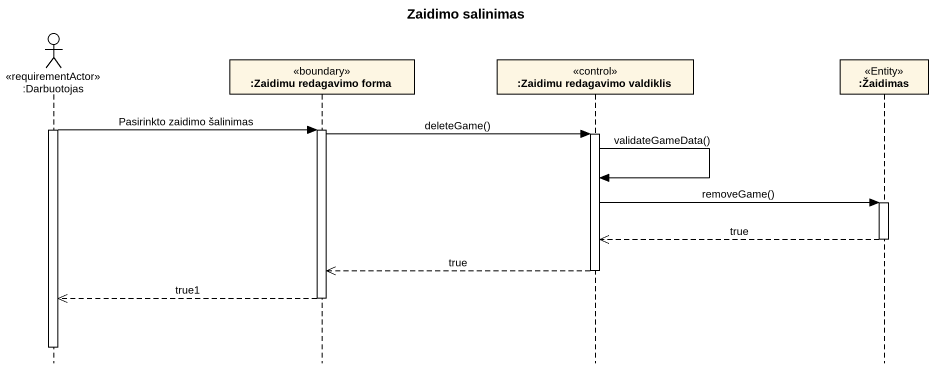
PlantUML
@startuml
title Zaidimo salinimas
hide footbox
actor ":Darbuotojas" as Darbuotojas <<requirementActor>>
participant ":Zaidimu redagavimo forma" as Zaidimu_redagavimo_forma <<boundary>>
participant ":Zaidimu redagavimo valdiklis" as Zaidimu_redagavimo_valdiklis <<control>>
participant ":Žaidimas" as Žaidimas <<Entity>>

activate Darbuotojas
Darbuotojas -> Zaidimu_redagavimo_forma : Pasirinkto zaidimo šalinimas
activate Zaidimu_redagavimo_forma
Zaidimu_redagavimo_forma -> Zaidimu_redagavimo_valdiklis : deleteGame()
activate Zaidimu_redagavimo_valdiklis
Zaidimu_redagavimo_valdiklis -> Zaidimu_redagavimo_valdiklis : validateGameData()
Zaidimu_redagavimo_valdiklis -> Žaidimas : removeGame()
activate Žaidimas
Žaidimas -->> Zaidimu_redagavimo_valdiklis : true
deactivate Žaidimas
Zaidimu_redagavimo_valdiklis -->> Zaidimu_redagavimo_forma : true
deactivate Zaidimu_redagavimo_valdiklis
Zaidimu_redagavimo_forma -->> Darbuotojas : true1
deactivate Zaidimu_redagavimo_forma
deactivate Darbuotojas
@enduml
